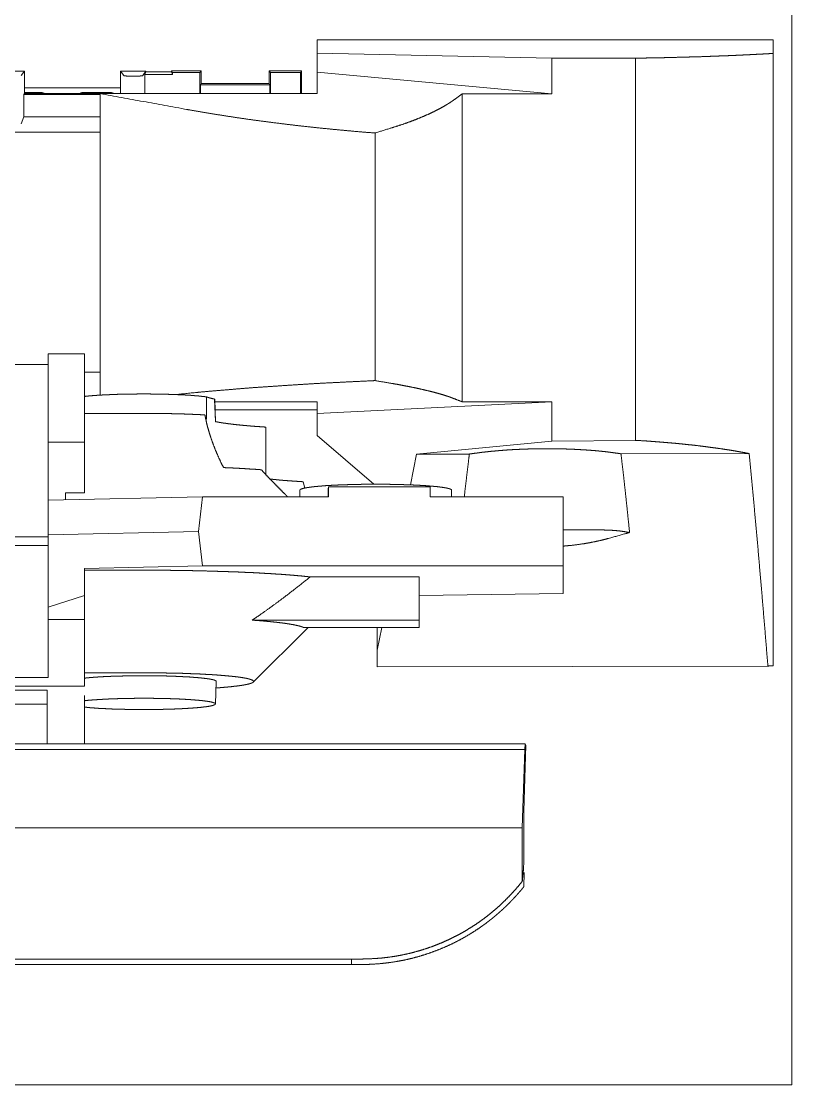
# Model space of a CAD drawing. Header units: millimetres. Extents: x 1659 to 7286, y 5003 to 7277.
# Drawn here: x 6398 to 7286, y 5003 to 6229 of the extents above; entities that cross this region are included whole.
import ezdxf

# ---------------------------------------------------------------- set-up
doc = ezdxf.new("R2010")
doc.units = ezdxf.units.MM
doc.layers.add('1', color=7, linetype='Continuous', true_color=0xffffff)

msp = doc.modelspace()

# ---------------------------------------------------------------- linework, layer by layer
at = {"layer": '1', "color": 80, "linetype": 'Continuous', "lineweight": 13}
for p, q in [((7286.1, 7276.8), (7286.1, 5002.8)), ((7286.1, 7276.8, -300), (7286.1, 5002.8, -300)), ((7286.1, 7276.8), (7286.1, 5002.8)), ((6739.1, 6207.5), (7264.6, 6207.5)), ((6739.1, 6207.5), (6739.1, 6192)), ((7264.6, 6207.5), (7264.6, 6191.9)), ((7009.6, 6186.3), (6739.1, 6192)), ((6739.1, 6170.2), (6739.1, 6192)), ((7009.6, 6145.2), (7009.6, 6186.3)), ((7009.6, 6186.3), (7106.2, 6186.3)), ((7106.2, 5745.7), (7106.2, 6186.3)), ((7264.6, 6191.9), (7264.6, 5485.9)), ((6372.6, 6171.5), (6401.6, 6171.5)), ((6401.6, 6171.5), (6398.1, 6166.2)), ((6401.6, 6171.5), (6401.6, 6145.5)), ((6512.6, 6171.5), (6541.6, 6171.5)), ((6516.1, 6166.2), (6512.6, 6171.5)), ((6512.6, 6171.5), (6512.6, 6145.5)), ((6541.6, 6171.5), (6538.1, 6166.2)), ((6540.4, 6167.5), (6541.6, 6170.5)), ((6540.4, 6167.5), (6572.3, 6167.5)), ((6540.4, 6167.5), (6540.4, 6145.5)), ((6541.6, 6171.5), (6541.6, 6170.5)), ((6541.6, 6170.5), (6571.1, 6170.5)), ((6571.4, 6171.9), (6571.1, 6171.5)), ((6571.1, 6170.5), (6571.1, 6171.5)), ((6572.3, 6169.7), (6571.1, 6171.5)), ((6572.3, 6167.5), (6571.1, 6170.5)), ((6605.4, 6171.9), (6571.4, 6171.9)), ((6603.9, 6169.7), (6572.3, 6169.7)), ((6572.3, 6167.5), (6572.3, 6169.7)), ((6603.9, 6169.7), (6605.4, 6171.9)), ((6603.9, 6145.5), (6603.9, 6169.7)), ((6605.4, 6171.9), (6605.4, 6157.3)), ((6683.8, 6171.9), (6683.8, 6157.3)), ((6683.8, 6171.9), (6685.3, 6169.7)), ((6720.8, 6171.9), (6683.8, 6171.9)), ((6719.9, 6169.7), (6685.3, 6169.7)), ((6685.3, 6169.7), (6685.3, 6145.5)), ((6719.9, 6169.7), (6721.1, 6171.5)), ((6719.9, 6145.5), (6719.9, 6169.7)), ((6720.8, 6171.9), (6721.1, 6171.5)), ((6721.1, 6145.5), (6721.1, 6171.5)), ((6739.1, 6170.2), (6739.1, 6145.5)), ((7009.6, 6145.2), (6739.1, 6170.2)), ((6604.8, 6155.7), (6605.4, 6157.3)), ((6604.8, 6155.7), (6604.8, 6145.5)), ((6604.8, 6155.7), (6684.4, 6155.7)), ((6683.8, 6157.3), (6605.4, 6157.3)), ((6684.4, 6155.7), (6683.8, 6157.3)), ((6684.4, 6155.7), (6684.4, 6145.5)), ((6401.2, 6144.6), (6401.6, 6145.5)), ((6401.2, 6118.7), (6401.2, 6144.6)), ((6401.2, 6144.6), (6488.9, 6144.6)), ((6401.6, 6152.2), (6512.5, 6152.2)), ((6422.2, 6146.6), (6401.6, 6146.6)), ((6401.6, 6145.5), (6425.6, 6145.5)), ((6422.2, 6146.6), (6425.6, 6145.5)), ((6425.6, 6145.5), (6464.6, 6145.5)), ((6468, 6146.6), (6464.6, 6145.5)), ((6464.6, 6145.5), (6505.6, 6145.5)), ((6502.2, 6146.6), (6468, 6146.6)), ((6488.9, 6145.5), (6739.1, 6145.5)), ((6488.9, 6145.5), (6488.9, 5797.9)), ((6502.2, 6146.6), (6505.6, 6145.5)), ((6505.6, 6145.5), (6512.6, 6145.5)), ((6512.6, 6145.5), (6512.6, 6145.5)), ((7009.6, 6145.2), (6906.3, 6145.2)), ((6906.3, 6145.2), (6906.3, 5790.1)), ((6401.2, 6118.7), (6398.1, 6110.8)), ((6401.2, 6118.7), (6488.9, 6118.7)), ((6321.7, 6101.2), (6488.9, 6101.2)), ((6801.6, 6100.4), (6805.8, 6100.1)), ((6805.8, 6100.1), (6805.8, 5814.6)), ((6471.1, 5845.5), (6429.1, 5845.5)), ((6429.1, 5845.5), (6429.1, 5743.6)), ((6471.1, 5743.6), (6471.1, 5845.5)), ((6429.1, 5833), (6304.1, 5833)), ((6488.9, 5824.3), (6471.1, 5824.3)), ((6611.7, 5770), (6611.5, 5795.8)), ((6620.9, 5793.3), (6621.9, 5767.3)), ((6622.1, 5767.2), (6621.2, 5792.8)), ((6621.3, 5790), (6739.1, 5790)), ((7009.6, 5790.1), (6739.1, 5776.6)), ((6739.1, 5788.9), (6739.1, 5790)), ((6739.1, 5788.9), (6739.1, 5781)), ((7009.6, 5790.1), (6906.3, 5790.1)), ((7009.6, 5744.8), (7009.6, 5790.1)), ((6471.1, 5776.8), (6539.1, 5776.8)), ((6739.1, 5781), (6621.6, 5781)), ((6739.1, 5776.6), (6739.1, 5781)), ((6739.1, 5776.6), (6739.1, 5751.4)), ((6680.1, 5706.3), (6680.1, 5761)), ((6739.1, 5751.4), (6804.3, 5695.1)), ((6471.1, 5743.6), (6429.1, 5743.6)), ((6429.1, 5743.6), (6429.1, 5676.6)), ((6471.1, 5743.6), (6471.1, 5685.4)), ((7009.6, 5744.8), (6853.7, 5729.8)), ((7106.2, 5745.7), (7009.6, 5744.8)), ((6846.6, 5694.4), (6853.7, 5729.8)), ((6853.7, 5729.8), (6914.5, 5729.9)), ((7089.3, 5730.2), (7237, 5730.5)), ((6723, 5698), (6725, 5690.4)), ((6752.3, 5692.1), (6751.9, 5689.9)), ((6751.9, 5689.9), (6751.9, 5680.7)), ((6752.3, 5692.1), (6752.3, 5680.7)), ((6869.2, 5692.1), (6752.3, 5692.1)), ((6869.2, 5692.1), (6869.2, 5680.7)), ((6607.1, 5680.7), (6429.1, 5676.6)), ((6471.1, 5685.4), (6449.1, 5685.4)), ((6449.1, 5685.4), (6449.1, 5677)), ((6602.2, 5640.8), (6607.1, 5680.7)), ((6752.3, 5680.7), (6607.1, 5680.7)), ((6719.1, 5688.3), (6719.1, 5680.7)), ((7022.6, 5680.7), (6869.2, 5680.7)), ((6894.1, 5680.7), (6894.1, 5688.3)), ((7022.6, 5680.7), (7022.6, 5600.9)), ((6429.1, 5676.6), (6429.1, 5636.8)), ((6429.1, 5636.8), (6602.2, 5640.8)), ((6602.2, 5640.8), (6607.1, 5600.9)), ((6429.1, 5634.3), (6284.1, 5634.3)), ((6429.1, 5636.8), (6429.1, 5553.2)), ((6429.1, 5624.3), (6304.1, 5624.3)), ((6471.1, 5597.8), (6607.1, 5600.9)), ((6471.1, 5567), (6471.1, 5597.8)), ((6471.1, 5596), (6539.1, 5596)), ((6607.1, 5600.9), (7022.6, 5600.9)), ((7022.6, 5569.2), (7022.6, 5600.9)), ((6731.1, 5588.3), (6856.6, 5588.3)), ((6856.6, 5588.3), (6856.6, 5538.5)), ((6471.1, 5567), (6429.1, 5553.2)), ((6471.1, 5567), (6471.1, 5539.3)), ((7022.6, 5569.2), (6856.6, 5566.7)), ((6429.1, 5553.2), (6429.1, 5539.3)), ((6471.1, 5539.3), (6429.1, 5539.3)), ((6429.1, 5539.3), (6429.1, 5472.3)), ((6471.1, 5539.3), (6471.1, 5462.3)), ((6856.6, 5538.5), (6664.3, 5538.5)), ((6665.5, 5467), (6728.7, 5529.8)), ((6856.6, 5529.8), (6723.7, 5529.8)), ((6808.4, 5529.8), (6808.4, 5503.7)), ((6808.4, 5503.7), (6813.6, 5529.8)), ((6856.6, 5538.5), (6856.6, 5529.8)), ((6808.4, 5503.7), (6808.4, 5484.7)), ((7258.6, 5485.5), (6808.4, 5484.7)), ((6429.1, 5472.3), (6304.1, 5472.3)), ((6539.1, 5477.7), (6471.1, 5477.7)), ((6471.1, 5462.3), (6284.1, 5462.3)), ((6306.6, 5457.7), (6428.1, 5457.7)), ((6427.8, 5441.4), (6428.1, 5457.7)), ((6428.1, 5457.7), (6428.1, 5395.9)), ((6621.9, 5441.8), (6622.8, 5467.7)), ((6471.1, 5395.9), (6471.1, 5451.5)), ((6316.8, 5441.4), (6408.2, 5441.4)), ((6410.9, 5441.4), (6427.8, 5441.4)), ((6427.8, 5441.4), (6427.8, 5395.9)), ((6978.7, 5395.9), (6251.2, 5395.9)), ((6978.3, 5389.3), (6978.7, 5395.9)), ((6978.7, 5395.9), (6979.6, 5394.3)), ((6978.3, 5389.3), (6251.6, 5389.3)), ((6975.5, 5299), (6978.3, 5389.3)), ((6979.6, 5394.3), (6977.2, 5318.1)), ((6977.2, 5318.1), (6977.2, 5261.5)), ((6254.3, 5299), (6975.5, 5299)), ((6975.5, 5299), (6975.5, 5237.4)), ((6977.2, 5261.5), (6976.8, 5250)), ((6977.8, 5247.6), (6977.2, 5231)), ((6778.7, 5141.4), (6197.2, 5141.4)), ((6790.2, 5147.7), (6254.2, 5147.7)), ((6778.7, 5147.7), (6778.7, 5141.4)), ((6790.2, 5141.4), (6778.7, 5141.4)), ((7286.1, 5002.8), (1659.1, 5002.8)), ((7286.1, 5002.8), (1659.1, 5002.8)), ((7286.1, 5002.8, -300), (1659.1, 5002.8, -300)), ((7286.1, 5002.8, -300), (7286.1, 5002.8))]:
    msp.add_line(p, q, dxfattribs=at)
for points, knots in [([(7264.6, 6191.9), (7259.1, 6191.5), (7253.5, 6191.2), (7247.7, 6190.9), (7241.8, 6190.6), (7235.8, 6190.3), (7229.6, 6190), (7223.2, 6189.7), (7216.7, 6189.4), (7210.1, 6189.1), (7203.4, 6188.9), (7196.5, 6188.6), (7189.5, 6188.4), (7182.4, 6188.1), (7175.2, 6187.9), (7167.9, 6187.7), (7160.5, 6187.5), (7153, 6187.3), (7145.4, 6187.1), (7137.7, 6186.9), (7129.9, 6186.8), (7122.1, 6186.6), (7114.2, 6186.5), (7106.2, 6186.3)], [0, 0, 0.034452, 0.069902, 0.10632, 0.14369, 0.181987, 0.221186, 0.261258, 0.30219, 0.343947, 0.386501, 0.429834, 0.473915, 0.518716, 0.564212, 0.610369, 0.657163, 0.704565, 0.75254, 0.801061, 0.850098, 0.899621, 0.949598, 1, 1]), ([(6538.1, 6166.2), (6537.9, 6166.1), (6537.5, 6166), (6537, 6166), (6536.2, 6165.9), (6535.2, 6165.8), (6534.1, 6165.8), (6532.9, 6165.7), (6531.5, 6165.7), (6530.1, 6165.7), (6528.6, 6165.6), (6527.1, 6165.6), (6525.5, 6165.6), (6524, 6165.7), (6522.6, 6165.7), (6521.2, 6165.7), (6520, 6165.8), (6518.9, 6165.8), (6518, 6165.9), (6517.2, 6166), (6516.6, 6166), (6516.2, 6166.1), (6516.1, 6166.2)], [0, 0, 0.00811, 0.025324, 0.051588, 0.086502, 0.129403, 0.179496, 0.235801, 0.297244, 0.362602, 0.430621, 0.500015, 0.569378, 0.637397, 0.702785, 0.764199, 0.820504, 0.870596, 0.913498, 0.948441, 0.974706, 0.99189, 1, 1]), ([(6801.6, 6100.4), (6786.9, 6101.6), (6772.2, 6102.9), (6757.7, 6104.3), (6743.3, 6105.7), (6729.1, 6107.2), (6715, 6108.8), (6701.1, 6110.5), (6687.3, 6112.2), (6674.4, 6113.9), (6661.7, 6115.6), (6649.1, 6117.4), (6636.7, 6119.3), (6624.4, 6121.2), (6612.2, 6123.2), (6600.3, 6125.2), (6588.5, 6127.3), (6488.9, 6145.5)], [0, 0, 0.046848, 0.093343, 0.139454, 0.185145, 0.230411, 0.275241, 0.319605, 0.363476, 0.404631, 0.445329, 0.485542, 0.52525, 0.56471, 0.603645, 0.64203, 0.679844, 1, 1]), ([(6906.3, 6145.2), (6898, 6139.1), (6894.8, 6136.9), (6891.4, 6134.6), (6887.7, 6132.4), (6883.9, 6130.1), (6878.5, 6127.2), (6872.7, 6124.3), (6866.5, 6121.4), (6860, 6118.6), (6853.2, 6115.8), (6846.1, 6113.1), (6838.6, 6110.4), (6830.7, 6107.8), (6822.6, 6105.3), (6805.8, 6100.1)], [0, 0, 0.09264, 0.128237, 0.165182, 0.203571, 0.243521, 0.299277, 0.357816, 0.419125, 0.482689, 0.549039, 0.61814, 0.68993, 0.764365, 0.841382, 1, 1]), ([(6805.8, 5814.6), (6801.6, 5814.4), (6787.1, 5813.7), (6772.7, 5813), (6758.5, 5812.3), (6744.4, 5811.6), (6730.4, 5810.8), (6716.5, 5809.9), (6702.8, 5809), (6689.3, 5808.1), (6676.1, 5807.2), (6663.1, 5806.3), (6650.3, 5805.3), (6637.6, 5804.2), (6625.1, 5803.2), (6612.7, 5802.1), (6600.5, 5801), (6574.8, 5798.4)], [0, 0, 0.018008, 0.080665, 0.142837, 0.20448, 0.265552, 0.326044, 0.385939, 0.445198, 0.503785, 0.56074, 0.617022, 0.672591, 0.727411, 0.781859, 0.835521, 0.888374, 1, 1]), ([(6906.3, 5790.1), (6898, 5793.4), (6894.8, 5794.6), (6891.4, 5795.9), (6887.7, 5797.1), (6883.9, 5798.3), (6878.5, 5799.9), (6872.7, 5801.4), (6866.5, 5803), (6860, 5804.5), (6853.2, 5806), (6846.1, 5807.5), (6838.6, 5808.9), (6830.7, 5810.4), (6822.6, 5811.8), (6805.8, 5814.6)], [0, 0, 0.086084, 0.119375, 0.154367, 0.191154, 0.229866, 0.284504, 0.342496, 0.403787, 0.46784, 0.535149, 0.605661, 0.679293, 0.75598, 0.835641, 1, 1]), ([(6611.5, 5795.8), (6609.5, 5796.1), (6607.3, 5796.3), (6604.9, 5796.6), (6602.4, 5796.9), (6599.7, 5797.1), (6596.8, 5797.3), (6593.8, 5797.6), (6590.7, 5797.8), (6587.4, 5798), (6584, 5798.1), (6580.5, 5798.3), (6576.9, 5798.5), (6573.2, 5798.6), (6569.4, 5798.7), (6565.6, 5798.9), (6561.6, 5798.9), (6557.7, 5799), (6553.6, 5799.1), (6549.6, 5799.1), (6545.5, 5799.2), (6541.3, 5799.2), (6537.2, 5799.2), (6533.1, 5799.2), (6529, 5799.1), (6524.9, 5799.1), (6520.9, 5799), (6516.9, 5799), (6513, 5798.9), (6509.1, 5798.8), (6505.3, 5798.6), (6501.6, 5798.5), (6498, 5798.3), (6494.5, 5798.2), (6491.1, 5798), (6487.8, 5797.8), (6484.6, 5797.6), (6481.6, 5797.4), (6478.7, 5797.1), (6476, 5796.9), (6473.5, 5796.6), (6471.1, 5796.4)], [0, 0, 0.014545, 0.030332, 0.047325, 0.065485, 0.084761, 0.105118, 0.126495, 0.148846, 0.172111, 0.196239, 0.221161, 0.246824, 0.273156, 0.300099, 0.32758, 0.355532, 0.383886, 0.412567, 0.441514, 0.470644, 0.499885, 0.529169, 0.55842, 0.587564, 0.616525, 0.645239, 0.67363, 0.701624, 0.729156, 0.756156, 0.782552, 0.808286, 0.833287, 0.857495, 0.880848, 0.903293, 0.924767, 0.945226, 0.964614, 0.98289, 1, 1]), ([(6620.9, 5793.3), (6618.6, 5793.8), (6616.5, 5794.3), (6614.6, 5794.8), (6613, 5795.3), (6611.5, 5795.8)], [0, 0, 0.241933, 0.46302, 0.663057, 0.842019, 1, 1]), ([(6621.2, 5792.8), (6621.1, 5793), (6620.9, 5793.3)], [0, 0, 0.448198, 1, 1]), ([(6539.1, 5776.8), (6544.4, 5776.8), (6549.8, 5776.7), (6555.1, 5776.7), (6560.4, 5776.6), (6565.6, 5776.6), (6570.8, 5776.5), (6576, 5776.4), (6581.1, 5776.2), (6586.1, 5776.1), (6591, 5775.9), (6595.9, 5775.7), (6600.6, 5775.5), (6605.2, 5775.3), (6609.7, 5775.1)], [0, 0, 0.075706, 0.151281, 0.226596, 0.301502, 0.375868, 0.449584, 0.52249, 0.594476, 0.665411, 0.735165, 0.803628, 0.870658, 0.936156, 1, 1]), ([(6631.2, 5714.3), (6628, 5720.7), (6624.7, 5727.9), (6621.7, 5735), (6618.9, 5742.2), (6616.4, 5749.3), (6614.4, 5755.8), (6612.5, 5762.3), (6611, 5768.8), (6609.7, 5775.1)], [0, 0, 0.109575, 0.231817, 0.352015, 0.4705, 0.586849, 0.693162, 0.797459, 0.899927, 1, 1]), ([(6621.9, 5767.3), (6624.5, 5766.8), (6627.2, 5766.3), (6630.2, 5765.8), (6633.3, 5765.4), (6636.7, 5764.9), (6640.3, 5764.5), (6644, 5764), (6647.9, 5763.6), (6652, 5763.2), (6656.3, 5762.8), (6660.7, 5762.4), (6665.3, 5762), (6670.1, 5761.7), (6675, 5761.3), (6680.1, 5761)], [0, 0, 0.044471, 0.092355, 0.14363, 0.198234, 0.256108, 0.317201, 0.381447, 0.448785, 0.519128, 0.59242, 0.668563, 0.747481, 0.829086, 0.913288, 1, 1]), ([(7237, 5730.5), (7231.1, 5731.6), (7225.1, 5732.7), (7218.9, 5733.8), (7212.6, 5734.8), (7206.2, 5735.8), (7199.7, 5736.7), (7193, 5737.6), (7186.3, 5738.5), (7179.4, 5739.4), (7172.5, 5740.2), (7165.5, 5740.9), (7158.3, 5741.7), (7151.1, 5742.4), (7143.8, 5743), (7136.4, 5743.6), (7129, 5744.2), (7121.4, 5744.8), (7113.8, 5745.3), (7106.2, 5745.7)], [0, 0, 0.045671, 0.092256, 0.139737, 0.188092, 0.237295, 0.287322, 0.338147, 0.389737, 0.442073, 0.495124, 0.548862, 0.603264, 0.658291, 0.713916, 0.770115, 0.826851, 0.8841, 0.941824, 1, 1]), ([(6914.5, 5729.9), (6913.1, 5717.9), (6911.6, 5705.7), (6910.1, 5693.3), (6908.7, 5680.7)], [0, 0, 0.244137, 0.492215, 0.744169, 1, 1]), ([(7089.3, 5730.2), (7084.8, 5730.9), (7080.3, 5731.5), (7075.7, 5732.1), (7071, 5732.7), (7066.1, 5733.2), (7061.2, 5733.7), (7056.2, 5734.1), (7051.1, 5734.5), (7045.9, 5734.8), (7040.7, 5735.1), (7035.4, 5735.4), (7030.1, 5735.6), (7024.7, 5735.8), (7019.3, 5736), (7013.8, 5736.1), (7008.4, 5736.1), (7002.9, 5736.1), (6997.4, 5736.1), (6991.9, 5736), (6986.4, 5735.9), (6981, 5735.7), (6975.5, 5735.5), (6970.1, 5735.3), (6964.7, 5735), (6959.4, 5734.7), (6954.1, 5734.3), (6948.9, 5733.9), (6943.7, 5733.4), (6938.7, 5733), (6933.6, 5732.4), (6928.7, 5731.9), (6923.9, 5731.2), (6919.2, 5730.6), (6914.5, 5729.9)], [0, 0, 0.025422, 0.051475, 0.078125, 0.105341, 0.133088, 0.161334, 0.19004, 0.219175, 0.2487, 0.278578, 0.308768, 0.33924, 0.369944, 0.400852, 0.431917, 0.463107, 0.494371, 0.52568, 0.556988, 0.588255, 0.619446, 0.650516, 0.681427, 0.712138, 0.742615, 0.772813, 0.802697, 0.832229, 0.861375, 0.890093, 0.918348, 0.946107, 0.973336, 1, 1]), ([(7089.3, 5730.2), (7090.7, 5717.9), (7092.2, 5705.3), (7093.6, 5692.5), (7095, 5679.6), (7096.4, 5666.4), (7097.8, 5653), (7099.2, 5639.4)], [0, 0, 0.136194, 0.274644, 0.415326, 0.55822, 0.703313, 0.850585, 1, 1]), ([(7237, 5730.5), (7239.1, 5709.2), (7241.1, 5687.7), (7243.1, 5666), (7245.1, 5644.2), (7247.1, 5622.1), (7249, 5599.8), (7251, 5577.3), (7252.9, 5554.6), (7254.8, 5531.8), (7256.7, 5508.7), (7258.6, 5485.5)], [0, 0, 0.086954, 0.174719, 0.263289, 0.352653, 0.442809, 0.533749, 0.625468, 0.717959, 0.811215, 0.905232, 1, 1]), ([(6674.8, 5711.8), (6669.9, 5712.2), (6664.8, 5712.5), (6659.6, 5712.8), (6654.2, 5713.2), (6648.6, 5713.5), (6642.9, 5713.8), (6637.1, 5714.1), (6631.2, 5714.3)], [0, 0, 0.113036, 0.229789, 0.350108, 0.473861, 0.600884, 0.731027, 0.86411, 1, 1]), ([(6705.1, 5680.7), (6702, 5683.7), (6697.4, 5688.3), (6692.8, 5692.9), (6688.2, 5697.6), (6683.7, 5702.3), (6679.2, 5707), (6674.8, 5711.8)], [0, 0, 0.099325, 0.250518, 0.400697, 0.552136, 0.702435, 0.851801, 1, 1]), ([(6683.6, 5701.3), (6686.7, 5700.9), (6690, 5700.6), (6693.6, 5700.2), (6697.3, 5699.8), (6701.1, 5699.5), (6705.2, 5699.2), (6709.4, 5698.9), (6713.8, 5698.6), (6718.3, 5698.3), (6723, 5698)], [0, 0, 0.079745, 0.164376, 0.253766, 0.347786, 0.446259, 0.549054, 0.656008, 0.766923, 0.881654, 1, 1]), ([(6719.1, 5688.3), (6719.2, 5688.6), (6719.5, 5688.9), (6720, 5689.3), (6720.8, 5689.6), (6721.7, 5689.9), (6722.8, 5690.3), (6724.2, 5690.6), (6725.7, 5690.9), (6727.5, 5691.2), (6729.4, 5691.5), (6731.5, 5691.8), (6733.8, 5692.1), (6736.3, 5692.4), (6738.9, 5692.6), (6741.7, 5692.9), (6744.7, 5693.1), (6747.8, 5693.4), (6751.1, 5693.6), (6754.4, 5693.8), (6758, 5694), (6761.6, 5694.2), (6765.3, 5694.3), (6769.2, 5694.5), (6773.1, 5694.6), (6777.1, 5694.7), (6781.2, 5694.8), (6785.3, 5694.9), (6789.5, 5695), (6793.7, 5695.1), (6798, 5695.1), (6802.3, 5695.1), (6806.6, 5695.1)], [0, 0, 0.003989, 0.009208, 0.016254, 0.025367, 0.036637, 0.050104, 0.065768, 0.083609, 0.103598, 0.125699, 0.149867, 0.176055, 0.204192, 0.23423, 0.266089, 0.299695, 0.334969, 0.371838, 0.410198, 0.449976, 0.49106, 0.53337, 0.576787, 0.621222, 0.666563, 0.712699, 0.75952, 0.80692, 0.854789, 0.902992, 0.95144, 1, 1]), ([(6806.6, 5695.1), (6810.9, 5695.1), (6815.2, 5695.1), (6819.4, 5695.1), (6823.6, 5695), (6827.8, 5694.9), (6832, 5694.8), (6836.1, 5694.7), (6840.1, 5694.6), (6844, 5694.5), (6847.8, 5694.3), (6851.6, 5694.2), (6855.2, 5694), (6858.7, 5693.8), (6862.1, 5693.6), (6865.3, 5693.4), (6868.4, 5693.1), (6871.4, 5692.9), (6874.2, 5692.6), (6876.9, 5692.4), (6879.3, 5692.1), (6881.6, 5691.8), (6883.7, 5691.5), (6885.7, 5691.2), (6887.4, 5690.9), (6889, 5690.6), (6890.3, 5690.3), (6891.5, 5689.9), (6892.4, 5689.6), (6893.1, 5689.3), (6893.7, 5688.9), (6894, 5688.6), (6894.1, 5688.3)], [0, 0, 0.048553, 0.097002, 0.145213, 0.193074, 0.240475, 0.287295, 0.333432, 0.378774, 0.423209, 0.466633, 0.508936, 0.550021, 0.589799, 0.62816, 0.665028, 0.700303, 0.733909, 0.765768, 0.795806, 0.823943, 0.850132, 0.8743, 0.896402, 0.916398, 0.934232, 0.949895, 0.963363, 0.974632, 0.983746, 0.990792, 0.996011, 1, 1]), ([(7022.6, 5642.7), (7026.5, 5642.7), (7032.7, 5642.7), (7038.9, 5642.7), (7045, 5642.6), (7050.9, 5642.6), (7056.6, 5642.6), (7062.3, 5642.5), (7067.8, 5642.4), (7073.4, 5642.3), (7078.9, 5642), (7084.2, 5641.6), (7089.3, 5641.1), (7094.3, 5640.3), (7099.2, 5639.4)], [0, 0, 0.050035, 0.131529, 0.212188, 0.291787, 0.368069, 0.443213, 0.517032, 0.589337, 0.662209, 0.733337, 0.802525, 0.869613, 0.93592, 1, 1]), ([(7022.6, 5623.8), (7025.5, 5624), (7035.5, 5625), (7045.5, 5626.4), (7052.1, 5627.5), (7058.7, 5628.8), (7065.2, 5630.2), (7070.1, 5631.4), (7075, 5632.7), (7094.3, 5638.1), (7099.2, 5639.4)], [0, 0, 0.038189, 0.166474, 0.294771, 0.380323, 0.465889, 0.551439, 0.615566, 0.679688, 0.936113, 1, 1]), ([(6539.1, 5596), (6546.1, 5596), (6553.1, 5596), (6560, 5595.9), (6567, 5595.9), (6573.9, 5595.8), (6580.8, 5595.7), (6587.7, 5595.6), (6594.5, 5595.5), (6601.3, 5595.3), (6608, 5595.2), (6614.7, 5595), (6621.3, 5594.8), (6627.8, 5594.6), (6634.3, 5594.4), (6640.6, 5594.2), (6646.9, 5594), (6653.1, 5593.7), (6659.2, 5593.4), (6665.1, 5593.2), (6671, 5592.9), (6676.7, 5592.5), (6682.4, 5592.2), (6687.9, 5591.9), (6693.3, 5591.5), (6698.5, 5591.2), (6703.6, 5590.8), (6708.6, 5590.4), (6713.4, 5590), (6718, 5589.6), (6722.5, 5589.2), (6726.9, 5588.7), (6731.1, 5588.3)], [0, 0, 0.036394, 0.072753, 0.109051, 0.145254, 0.181329, 0.217251, 0.252982, 0.288493, 0.323755, 0.358736, 0.393407, 0.427735, 0.461691, 0.49525, 0.528379, 0.56105, 0.593232, 0.624902, 0.656031, 0.686591, 0.716559, 0.745903, 0.774605, 0.802634, 0.829967, 0.856588, 0.882465, 0.907578, 0.931911, 0.955437, 0.978139, 1, 1]), ([(6664.3, 5538.5), (6671.6, 5543.4), (6681.8, 5550.6), (6691.8, 5557.9), (6701.7, 5565.3), (6716.5, 5576.7), (6731.1, 5588.3)], [0, 0, 0.106483, 0.25529, 0.404109, 0.552909, 0.776457, 1, 1]), ([(6664.3, 5538.5), (6668.9, 5538.1), (6673.4, 5537.8), (6677.8, 5537.4), (6682, 5537), (6686, 5536.6), (6689.9, 5536.2), (6693.5, 5535.8), (6697, 5535.4), (6700.3, 5535), (6703.5, 5534.5), (6706.4, 5534.1), (6709.1, 5533.6), (6711.7, 5533.2), (6714, 5532.7), (6716.1, 5532.2), (6718.1, 5531.8), (6719.8, 5531.3), (6721.3, 5530.8), (6722.6, 5530.3), (6723.7, 5529.8)], [0, 0, 0.077557, 0.152632, 0.225126, 0.294965, 0.362075, 0.426369, 0.487785, 0.54625, 0.601702, 0.65408, 0.703334, 0.749415, 0.792268, 0.831869, 0.868178, 0.901179, 0.930851, 0.957188, 0.980223, 1, 1]), ([(7264.6, 5485.9), (7261.6, 5485.7), (7258.6, 5485.5)], [0, 0, 0.496037, 1, 1]), ([(6622.8, 5467.7), (6622.7, 5468.1), (6622.4, 5468.4), (6621.9, 5468.7), (6621.2, 5469), (6620.3, 5469.4), (6619.2, 5469.7), (6617.9, 5470), (6616.4, 5470.3), (6614.7, 5470.6), (6612.9, 5470.9), (6610.8, 5471.1), (6608.6, 5471.4), (6606.2, 5471.7), (6603.6, 5471.9), (6600.9, 5472.2), (6598.1, 5472.4), (6595.1, 5472.6), (6591.9, 5472.9), (6588.7, 5473.1), (6585.3, 5473.2), (6581.8, 5473.4), (6578.1, 5473.6), (6574.4, 5473.7), (6570.6, 5473.8), (6566.8, 5474), (6562.8, 5474.1), (6558.8, 5474.1), (6554.8, 5474.2), (6550.7, 5474.3), (6546.6, 5474.3), (6542.5, 5474.3), (6538.3, 5474.3), (6534.2, 5474.3), (6530.1, 5474.3), (6526, 5474.2), (6521.9, 5474.2), (6517.9, 5474.1), (6513.9, 5474), (6510, 5473.9), (6506.1, 5473.8), (6502.4, 5473.7), (6498.7, 5473.5), (6495.1, 5473.4), (6491.7, 5473.2), (6488.3, 5473), (6485.1, 5472.8), (6482, 5472.6), (6479, 5472.3), (6476.2, 5472.1), (6473.6, 5471.8), (6471.1, 5471.6)], [0, 0, 0.002208, 0.005079, 0.008973, 0.014025, 0.020289, 0.027783, 0.036516, 0.046468, 0.057634, 0.069986, 0.0835, 0.098142, 0.113886, 0.130693, 0.14852, 0.167329, 0.187075, 0.207709, 0.229185, 0.251444, 0.274438, 0.298112, 0.322409, 0.347266, 0.372622, 0.398422, 0.4246, 0.451092, 0.477834, 0.504762, 0.531809, 0.558913, 0.586, 0.613013, 0.63988, 0.666541, 0.69293, 0.718979, 0.744627, 0.769816, 0.794479, 0.818557, 0.841994, 0.864734, 0.886718, 0.907898, 0.928223, 0.947637, 0.966103, 0.98357, 1, 1]), ([(6539.1, 5477.7), (6544.2, 5477.7), (6549.3, 5477.7), (6554.4, 5477.6), (6559.5, 5477.6), (6564.5, 5477.5), (6569.5, 5477.4), (6574.4, 5477.3), (6579.3, 5477.2), (6584.2, 5477.1), (6588.9, 5476.9), (6593.6, 5476.7), (6598.2, 5476.6), (6602.6, 5476.4), (6607, 5476.2), (6611.3, 5475.9), (6615.4, 5475.7), (6619.5, 5475.5), (6623.3, 5475.2), (6627.1, 5474.9), (6630.7, 5474.6), (6634.2, 5474.3), (6637.5, 5474), (6640.6, 5473.7), (6643.6, 5473.4), (6646.4, 5473.1), (6649.1, 5472.7), (6651.5, 5472.4), (6653.8, 5472), (6655.9, 5471.6), (6657.8, 5471.3), (6659.5, 5470.9), (6661, 5470.5), (6662.3, 5470.1), (6663.4, 5469.7), (6664.3, 5469.3), (6665, 5468.9), (6665.5, 5468.5), (6665.8, 5468.1), (6665.9, 5467.7), (6665.7, 5467.3), (6665.4, 5466.9), (6664.9, 5466.5), (6664.1, 5466.1), (6663.2, 5465.7), (6662, 5465.3), (6660.7, 5464.9), (6659.1, 5464.6), (6657.4, 5464.2), (6655.4, 5463.8), (6653.3, 5463.4), (6651, 5463.1), (6648.5, 5462.7), (6645.8, 5462.4), (6643, 5462.1), (6640, 5461.7), (6636.8, 5461.4), (6633.4, 5461.1), (6629.9, 5460.8), (6626.3, 5460.5), (6622.5, 5460.3)], [0, 0, 0.029636, 0.059219, 0.088711, 0.118058, 0.147211, 0.176128, 0.20476, 0.233057, 0.260978, 0.288476, 0.315511, 0.342028, 0.367994, 0.393367, 0.418102, 0.442157, 0.465501, 0.48809, 0.509893, 0.530869, 0.550988, 0.57022, 0.588532, 0.605898, 0.622288, 0.637678, 0.652047, 0.665373, 0.677633, 0.68882, 0.698915, 0.707912, 0.715804, 0.7226, 0.728308, 0.732965, 0.736642, 0.739499, 0.74187, 0.744306, 0.747322, 0.751202, 0.756085, 0.762025, 0.769058, 0.777191, 0.786427, 0.796761, 0.808183, 0.820679, 0.834231, 0.848826, 0.864434, 0.88104, 0.898614, 0.91713, 0.936556, 0.956864, 0.978026, 1, 1]), ([(6471.1, 5445.5), (6473.5, 5445.8), (6476.1, 5446.1), (6478.8, 5446.3), (6481.7, 5446.5), (6484.8, 5446.7), (6487.9, 5447), (6491.2, 5447.1), (6494.7, 5447.3), (6498.2, 5447.5), (6501.8, 5447.6), (6505.5, 5447.8), (6509.3, 5447.9), (6513.2, 5448), (6517.1, 5448.1), (6521.1, 5448.2), (6525.2, 5448.2), (6529.3, 5448.3), (6533.3, 5448.3), (6537.5, 5448.3), (6541.6, 5448.3), (6545.7, 5448.3), (6549.8, 5448.3), (6553.8, 5448.2), (6557.9, 5448.2), (6561.8, 5448.1), (6565.8, 5448), (6569.6, 5447.9), (6573.4, 5447.8), (6577.1, 5447.6), (6580.7, 5447.5), (6584.2, 5447.3), (6587.6, 5447.1), (6590.9, 5446.9), (6594, 5446.7), (6597, 5446.5), (6599.9, 5446.2), (6602.6, 5446), (6605.2, 5445.8), (6607.6, 5445.5), (6609.8, 5445.2), (6611.8, 5444.9), (6613.7, 5444.7), (6615.4, 5444.4), (6616.9, 5444.1), (6618.2, 5443.8), (6619.3, 5443.4), (6620.2, 5443.1), (6620.9, 5442.8), (6621.5, 5442.5), (6621.8, 5442.2), (6621.9, 5441.8), (6621.8, 5441.5), (6621.5, 5441.2), (6620.9, 5440.9), (6620.2, 5440.6), (6619.3, 5440.2), (6618.2, 5439.9), (6616.9, 5439.6), (6615.4, 5439.3), (6613.7, 5439), (6611.8, 5438.7), (6609.8, 5438.5), (6607.6, 5438.2), (6605.2, 5437.9), (6602.6, 5437.7), (6599.9, 5437.4), (6597, 5437.2), (6594, 5437), (6590.9, 5436.8), (6587.6, 5436.6), (6584.2, 5436.4), (6580.7, 5436.2), (6577.1, 5436.1), (6573.4, 5435.9), (6569.6, 5435.8), (6565.8, 5435.7), (6561.8, 5435.6), (6557.9, 5435.5), (6553.8, 5435.5), (6549.8, 5435.4), (6545.7, 5435.4), (6541.6, 5435.3), (6537.5, 5435.3), (6533.3, 5435.4), (6529.3, 5435.4), (6525.2, 5435.4), (6521.1, 5435.5), (6517.1, 5435.6), (6513.2, 5435.7), (6509.3, 5435.8), (6505.5, 5435.9), (6501.8, 5436), (6498.2, 5436.2), (6494.7, 5436.4), (6491.2, 5436.5), (6487.9, 5436.7), (6484.8, 5436.9), (6481.7, 5437.2), (6478.8, 5437.4), (6476.1, 5437.6), (6473.5, 5437.9), (6471.1, 5438.1)], [0, 0, 0.008053, 0.016633, 0.025721, 0.035293, 0.045329, 0.055802, 0.066687, 0.077958, 0.08959, 0.101551, 0.113812, 0.126345, 0.139117, 0.1521, 0.16526, 0.178563, 0.191981, 0.205477, 0.219021, 0.232575, 0.246112, 0.259593, 0.272989, 0.286264, 0.29939, 0.312329, 0.325054, 0.337532, 0.349731, 0.361623, 0.373179, 0.384372, 0.395171, 0.405551, 0.41549, 0.42496, 0.43394, 0.442409, 0.450347, 0.457733, 0.464552, 0.47079, 0.476432, 0.481467, 0.485886, 0.489686, 0.492867, 0.495436, 0.49742, 0.498884, 0.5, 0.501116, 0.50258, 0.504564, 0.507133, 0.510314, 0.514114, 0.518533, 0.523568, 0.52921, 0.535448, 0.542267, 0.549653, 0.55759, 0.56606, 0.57504, 0.58451, 0.594449, 0.604829, 0.615628, 0.626821, 0.638377, 0.650269, 0.662468, 0.674946, 0.687671, 0.70061, 0.713736, 0.727011, 0.740407, 0.753888, 0.767425, 0.780979, 0.794523, 0.808019, 0.821437, 0.83474, 0.8479, 0.860883, 0.873655, 0.886188, 0.898449, 0.91041, 0.922042, 0.933313, 0.944198, 0.954671, 0.964707, 0.974279, 0.983367, 0.991947, 1, 1]), ([(6408.2, 5441.4), (6409.6, 5441.5), (6410.9, 5441.4)], [0, 0, 0.50012, 1, 1]), ([(6408.2, 5441.4), (6409.6, 5441.4), (6410.9, 5441.4)], [0, 0, 0.50012, 1, 1]), ([(6976.8, 5250), (6976.2, 5244.1), (6975.5, 5237.4)], [0, 0, 0.469518, 1, 1]), ([(6975.5, 5237.4), (6971, 5231.8), (6966.2, 5226.3), (6961.2, 5220.9), (6956, 5215.6), (6950.6, 5210.4), (6944.7, 5205.1), (6938.6, 5200), (6932.3, 5195.1), (6925.7, 5190.3), (6920.1, 5186.5), (6914.4, 5182.9), (6908.4, 5179.3), (6902.3, 5175.9), (6896, 5172.7), (6890.1, 5169.8), (6884.1, 5167.1), (6877.9, 5164.5), (6871.5, 5162.1), (6865.1, 5159.8), (6858.2, 5157.7), (6851.3, 5155.7), (6844.2, 5153.9), (6837, 5152.4), (6829.7, 5151), (6822, 5149.9), (6814.1, 5148.9), (6806.2, 5148.3), (6798.2, 5147.9), (6790.2, 5147.7)], [0, 0, 0.033801, 0.067981, 0.102547, 0.137503, 0.172853, 0.209618, 0.246883, 0.284648, 0.32291, 0.354597, 0.386676, 0.419135, 0.451961, 0.485139, 0.515981, 0.547174, 0.578694, 0.610514, 0.642608, 0.676232, 0.710206, 0.744474, 0.77898, 0.813678, 0.850613, 0.887805, 0.92516, 0.962589, 1, 1]), ([(6977.2, 5231), (6976.9, 5230.6), (6976.6, 5230.2), (6976.2, 5229.6), (6975.5, 5228.8), (6974.6, 5227.8), (6973.7, 5226.6), (6972.6, 5225.4), (6970.8, 5223.3), (6968.8, 5221), (6966.6, 5218.7), (6964.3, 5216.2), (6961.8, 5213.6), (6959.1, 5210.9), (6956.4, 5208.2), (6953.5, 5205.5), (6950.5, 5202.8), (6947.5, 5200.1), (6944.4, 5197.5), (6941.3, 5194.9), (6938.1, 5192.4), (6935.4, 5190.3), (6932.7, 5188.2), (6930, 5186.3)], [0, 0, 0.007002, 0.015252, 0.026217, 0.043113, 0.063195, 0.08594, 0.110838, 0.153435, 0.199873, 0.249387, 0.301215, 0.356767, 0.414417, 0.47377, 0.534449, 0.59607, 0.657389, 0.719503, 0.781852, 0.843863, 0.896953, 0.949237, 1, 1]), ([(6790.2, 5141.4), (6797.5, 5141.5), (6804.8, 5141.9), (6812, 5142.4), (6819.2, 5143.2), (6826.4, 5144.2), (6833.7, 5145.4), (6841, 5146.8), (6848.2, 5148.5), (6855.3, 5150.4), (6862.4, 5152.5), (6870.7, 5155.3), (6878.9, 5158.4), (6887, 5161.8), (6894.9, 5165.4), (6902.8, 5169.4), (6910.5, 5173.7), (6918, 5178.2), (6925.3, 5183), (6930, 5186.3)], [0, 0, 0.048851, 0.097667, 0.1464, 0.195008, 0.243441, 0.293298, 0.343033, 0.392605, 0.441973, 0.491103, 0.550233, 0.609107, 0.667677, 0.7259, 0.785216, 0.84427, 0.90305, 0.961526, 1, 1])]:
    msp.add_open_spline(points, degree=1, knots=knots, dxfattribs=at)

doc.saveas('drawing.dxf')
